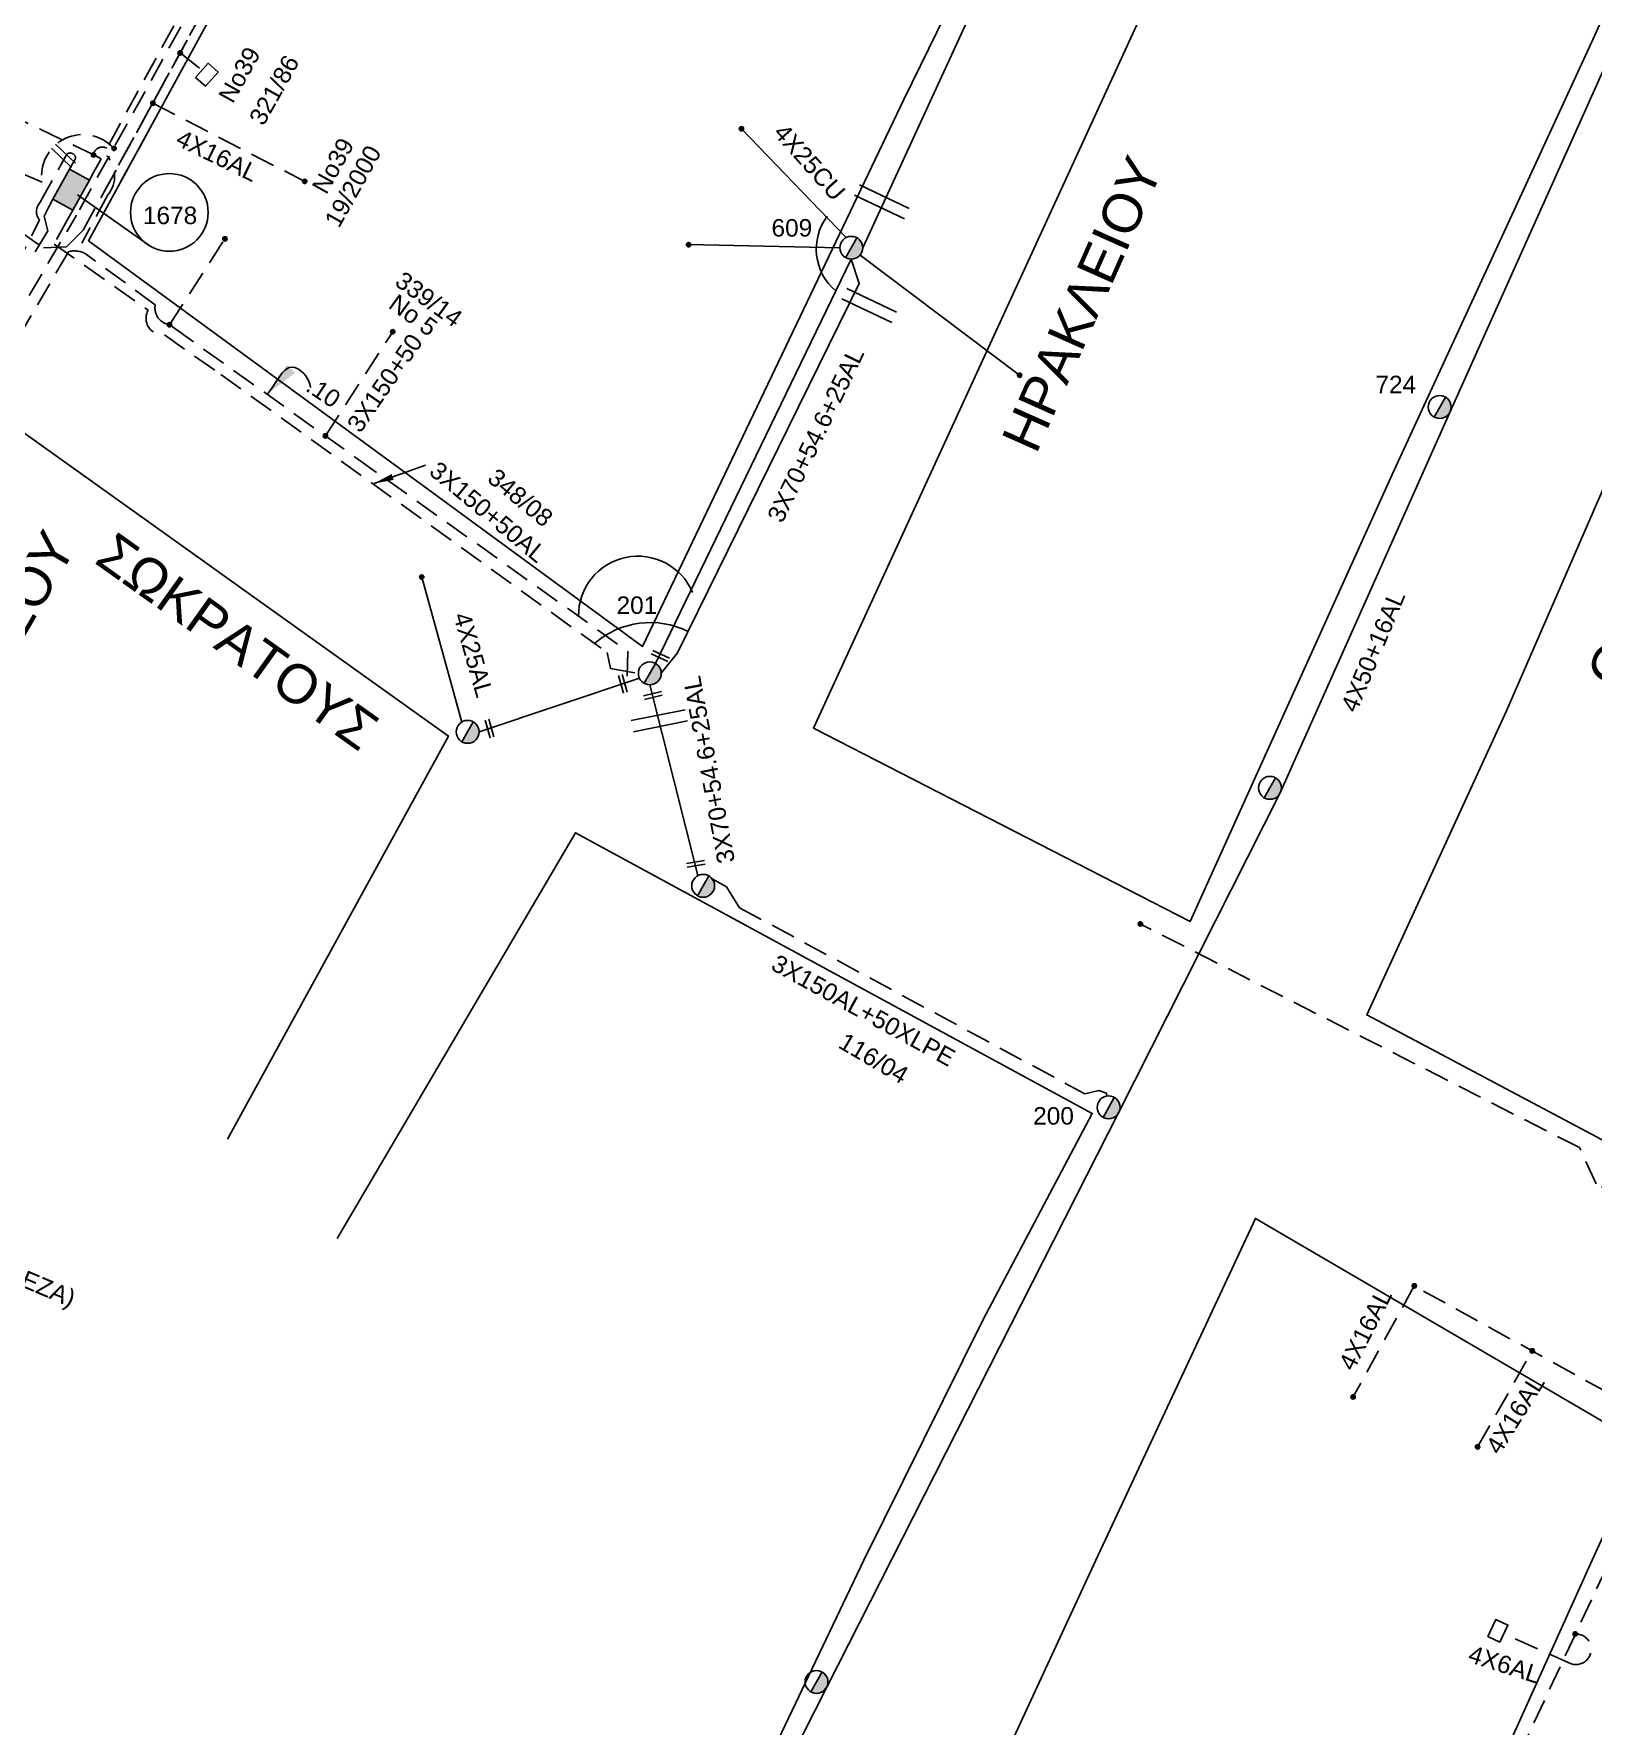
# Model space of a CAD drawing. Header units: millimetres. Extents: x 907 to 2022, y 699 to 1220.
# Drawn here: x 1595.5 to 1675.8, y 898.9 to 986.1 of the extents above; entities that cross this region are included whole.
import ezdxf

# ---------------------------------------------------------------- set-up
doc = ezdxf.new("R2010")
doc.units = ezdxf.units.MM
doc.linetypes.add('DASHED', pattern=[19.05, 12.7, -6.35])
for name, color, linetype in [('Link Box 4 Διευθύνσεων', 7, 'Continuous'), ('Άγνωστα', 7, 'Continuous'), ('Γέφυρες Εναέριου Δικτύου', 7, 'Continuous'), ('Γυμνά εναέρια ΧΤ (3Φ)   4x50AL', 7, 'Continuous'), ('Γυμνά εναέρια ΧΤ και ΦΟΠ (3Φ)   4x50+16AL', 7, 'Continuous'), ('Εναέρια παροχή ΧΤ 4x25', 7, 'SYN_LINE'), ('Επιγραφές - Σχήματα', 7, 'Continuous'), ('Επιτοίχιο Κουτί', 7, 'Continuous'), ('Καλώδια ΧΤ   3x150+50AL', 7, 'DASHED'), ('Καλώδια ΧΤ   3x150+50CU', 7, 'DASHED'), ('Καλώδια ΧΤ   3x150AL+50XLPE', 7, 'DASHED'), ('Καλώδια ΧΤ   4x25CU', 7, 'DASHED'), ('Μηχανική τομή', 7, 'Continuous'), ('Στύλος ΦΜ', 7, 'Continuous'), ('Στύλος ΦΜ @ 1', 7, 'Continuous'), ('Συνδέσεις', 7, 'Continuous'), ('Συνεστραμμένα ΧΤ   3x70+54.6+25 AL', 7, 'SYN_LINE'), ('Τομή', 7, 'Continuous'), ('Υπόβαθρο ΔΕΗ', 7, 'Continuous'), ('Υπόγεια Καλώδια Δικτύου ΧΤ   .10', 7, 'DASHED'), ('Υπόγεια Καλώδια Δικτύου ΧΤ   .15', 7, 'DASHED'), ('Υπόγεια καλώδια Παροχών ΧΤ   4x16AL', 7, 'DASHED'), ('Υπόγεια καλώδια Παροχών ΧΤ   4x6', 7, 'DASHED')]:
    doc.layers.add(name, color=color, linetype=linetype)
doc.styles.get("Standard").update_dxf_attribs({"font": 'arial.ttf'})
doc.linetypes.add('SYN_LINE', pattern='A,0.5,-0.0001,["/\\/\\/\\/",Standard,S=0.1,R=0,X=0,Y=-0.05],-0.25', length=0.7501)
doc.dimstyles.new('ISO-25', dxfattribs={"dimtxt": 2.5, "dimasz": 2.5, "dimexe": 1.25, "dimexo": 0.625, "dimtad": 1, "dimtxsty": 'Standard', "dimcen": 2.5, "dimadec": 0, "dimazin": 0, "dimtfac": 1, "dimtmove": 0, "dimatfit": 3, "dimfxl": 1, "dimarcsym": 0})
doc.dimstyles.get("Standard").update_dxf_attribs({"dimtxt": 0.18, "dimasz": 0.18, "dimexe": 0.18, "dimexo": 0.0625, "dimgap": 0.09, "dimtad": 0, "dimtih": 1, "dimtoh": 1, "dimdec": 4, "dimzin": 0, "dimdsep": 46, "dimtxsty": 'Standard', "dimcen": 0.09, "dimadec": 0, "dimazin": 0, "dimtfac": 1, "dimtdec": 4, "dimtofl": 0, "dimtmove": 0, "dimatfit": 3, "dimfxl": 1, "dimtolj": 1, "dimtzin": 0, "dimarcsym": 0})

# ---------------------------------------------------------------- blocks, each defined once
blk = doc.blocks.new('ΥΠΑΡΧΩΝ ΤΣΙΜΕΝΤΕΝΙΟΣ ΣΤΥΛΟΣ')
at = {"layer": 'Στύλος ΦΜ'}
blk.add_hatch(color=256, dxfattribs=at).paths.add_polyline_path([(-1.29, -2.28, 0.574793), (2.62, 0, 0.268822), (1.3, 2.27)])
blk.add_line((-1.29, -2.28), (1.3, 2.27), dxfattribs=at)
blk.add_circle((0, 0), 2.62, dxfattribs=at)
at = {"layer": 'Στύλος ΦΜ', "flags": 4}
for tag, p in [('ΑΡΙΘΜΟΣ', (-4.68, 8.05)), ('ΤΥΠΟΣ', (-4.91, 3.03))]:
    blk.add_attdef(tag, p, '', height=4, dxfattribs=at)
blk = doc.blocks.new('ΕΠΙΤΟΙΧΙΟ ΚΟΥΤΙ')
at = {"layer": 'Επιτοίχιο Κουτί', "ltscale": 40}
blk.add_lwpolyline([(-2.06, 1.35), (1.86, 1.35), (1.86, -1.39), (-2.06, -1.39)], close=True, dxfattribs=at)
blk = doc.blocks.new('_ΣΥΝΔΕΣΗ')
at = {"layer": 'Συνδέσεις', "linetype": 'SYN_LINE', "ltscale": 40}
blk.add_hatch(color=256, dxfattribs=at).paths.add_polyline_path([(0.5, -0.01, 1), (-0.5, -0.01, 1)])
at = {"layer": 'Συνδέσεις'}
blk.add_circle((0, -0.01), 0.5, dxfattribs=at)
blk = doc.blocks.new('ΤΟΜΗ')
at = {"layer": 'Τομή', "ltscale": 40}
for p, q in [((-5.68, 0), (5.68, 0)), ((5.68, -2.33), (-5.68, -2.33))]:
    blk.add_line(p, q, dxfattribs=at)
blk = doc.blocks.new('ΜΗΧΑΝΙΚΗ ΤΟΜΗ')
at = {"layer": 'Μηχανική τομή', "ltscale": 40}
for p, q in [((-1.89, 0.78), (1.89, 0.78)), ((1.89, 0), (-1.89, 0))]:
    blk.add_line(p, q, dxfattribs=at)
blk = doc.blocks.new('LINK BOX 4 ΑΝΑΧΩΡΗΣΕΩΝ')
at = {"layer": 'Link Box 4 Διευθύνσεων', "ltscale": 40}
blk.add_hatch(color=256, dxfattribs=at).paths.add_polyline_path([(-3.54, 0), (-3.54, -4.67), (3.54, -4.67), (3.54, 0)])
for p, q in [((-3.54, 0), (-5.33, 0)), ((5.33, 0), (3.54, 0)), ((-3.54, -4.67), (-5.33, -4.67)), ((5.33, -4.67), (3.54, -4.67))]:
    blk.add_line(p, q, dxfattribs=at)
blk.add_lwpolyline([(-3.54, -4.67), (-3.54, 0), (3.54, 0), (3.54, -4.67)], close=True, dxfattribs=at)

msp = doc.modelspace()

# ---------------------------------------------------------------- linework, layer by layer
at = {"layer": 'Άγνωστα', "color": 151, "linetype": 'DASHED', "ltscale": 0.1}
msp.add_lwpolyline([(1602.438, 971.11), (1605.295, 975.534)], dxfattribs=at)
at = {"layer": 'Γέφυρες Εναέριου Δικτύου', "color": 7, "linetype": 'Continuous'}
msp.add_arc((1638.593, 975.016), 2.833, 143.41031, 229.81871, dxfattribs=at)
at = {"layer": 'Γέφυρες Εναέριου Δικτύου'}
for centre, radius, start, end in [((1626.57, 956.13), 3.059, 22.95772, 180.6921), ((1627.208, 951.377), 4.392, 63.58836, 130.99024)]:
    msp.add_arc(centre, radius, start, end, dxfattribs=at)
at = {"layer": 'Γυμνά εναέρια ΧΤ (3Φ)   4x50AL', "color": 233, "ltscale": 0.1, "true_color": 0xd2798f}
msp.add_lwpolyline([(1625.678, 879.393), (1626.72, 881.07), (1628.774, 885.324), (1635.041, 898.46), (1636.296, 900.929), (1651.352, 930.541), (1659.64, 946.959), (1668.442, 966.712), (1685.5, 1004.754)], dxfattribs=at)
at = {"layer": 'Εναέρια παροχή ΧΤ 4x25', "color": 151, "ltscale": 10}
for points in [[(1617.5, 950.647), (1615.433, 958.117)], [(1626.65, 952.906), (1618.387, 950.139)]]:
    msp.add_lwpolyline(points, dxfattribs=at)
at = {"layer": 'Επιγραφές - Σχήματα', "linetype": 'Continuous'}
msp.add_circle((1602.433, 976.9), 2, dxfattribs=at)
at = {"layer": 'Καλώδια ΧΤ   3x150+50AL', "color": 5, "ltscale": 0.1}
msp.add_lwpolyline([(1619.199, 1011.261), (1617.745, 1012.141, -0.594946), (1615.412, 1011.939), (1612.579, 1006.758), (1612.719, 1004.898), (1599.213, 980.207, 0.520795), (1598.517, 979.872)], format="xyb", dxfattribs=at)
msp.add_lwpolyline([(1598.533, 978.949), (1598.928, 979.662), (1598.604, 979.83), (1589.116, 984.364)], dxfattribs=at)
at = {"layer": 'Καλώδια ΧΤ   3x150+50AL', "color": 156, "ltscale": 0.1}
msp.add_lwpolyline([(1599.269, 977.799), (1597.918, 975.324)], dxfattribs=at)
msp.add_arc((1598.05, 978.779), 1.564, 321.2102, 42.54738, dxfattribs=at)
at = {"layer": 'Καλώδια ΧΤ   3x150+50CU', "color": 1, "ltscale": 0.1}
msp.add_lwpolyline([(1599.559, 980.209, 0.745463), (1595.878, 978.457), (1585.069, 983.067), (1585.069, 983.067), (1585.069, 983.067), (1585.069, 983.067), (1585.069, 983.067), (1586.101, 985.019)], format="xyb", dxfattribs=at)
msp.add_lwpolyline([(1553.107, 927.085), (1557.218, 925.051), (1551.515, 914.23), (1561.343, 909.567), (1568.625, 923.67), (1574.207, 933.149), (1579.423, 942.713), (1585.446, 954.391), (1591.399, 966.213), (1591.25, 966.773), (1591.57, 967.349), (1592.319, 967.696), (1597.645, 976.755), (1597.645, 976.755)], dxfattribs=at)
at = {"layer": 'Καλώδια ΧΤ   3x150AL+50XLPE', "linetype": 'DASHED', "ltscale": 0.1}
msp.add_line((1601.445, 981.259), (1599.855, 978.349), dxfattribs=at)
at = {"layer": 'Καλώδια ΧΤ   3x150AL+50XLPE', "color": 1, "linetype": 'DASHED', "ltscale": 0.1}
msp.add_lwpolyline([(1613.401, 1007.312), (1613.099, 1006.759), (1613.184, 1004.798), (1597.645, 976.755), (1597.645, 976.755)], dxfattribs=at)
at = {"layer": 'Καλώδια ΧΤ   3x150AL+50XLPE', "color": 85, "linetype": 'DASHED', "ltscale": 0.1}
msp.add_lwpolyline([(1596.22, 977.184), (1595.98, 976.714), (1596.17, 975.953), (1595.46, 974.762)], dxfattribs=at)
msp.add_lwpolyline([(1597.241, 976.618), (1596.493, 975.269), (1601.34, 971.863, 0.605295), (1602.176, 970.592), (1605.093, 968.547), (1624.98, 954.221), (1625.151, 953.395), (1626.595, 953.155)], format="xyb", dxfattribs=at)
at = {"layer": 'Καλώδια ΧΤ   3x150AL+50XLPE', "color": 151, "ltscale": 0.1}
msp.add_lwpolyline([(1602.438, 971.11, -0.420259), (1601.704, 972.138), (1598.096, 974.781, 0.189601), (1597.229, 974.875), (1597.229, 974.875), (1597.229, 974.875), (1591.857, 965.646), (1575.876, 934.696), (1565.03, 915.807), (1561.534, 908.602), (1563.374, 907.474), (1563.358, 905.991)], format="xyb", dxfattribs=at)
for points in [[(1597.229, 974.875), (1597.229, 974.875)], [(1596.344, 974.077), (1596.344, 974.077), (1596.344, 974.077)]]:
    msp.add_lwpolyline(points, dxfattribs=at)
at = {"layer": 'Καλώδια ΧΤ   3x150AL+50XLPE', "color": 233, "ltscale": 0.1, "true_color": 0xd2798f}
msp.add_lwpolyline([(1630.396, 942.57), (1631.126, 942.147), (1631.802, 941.082), (1649.596, 931.49), (1650.312, 931.668), (1650.715, 931.534), (1650.723, 931.373)], dxfattribs=at)
at = {"layer": 'Καλώδια ΧΤ   4x25CU', "color": 151, "linetype": 'SYN_LINE', "ltscale": 10}
for points in [[(1637.297, 975.604), (1631.905, 981.211)], [(1636.973, 975.078), (1629.18, 975.239)], [(1638.015, 974.701), (1646.231, 968.511)]]:
    msp.add_lwpolyline(points, dxfattribs=at)
at = {"layer": 'Συνεστραμμένα ΧΤ   3x70+54.6+25 AL', "color": 1, "ltscale": 10}
msp.add_lwpolyline([(1638.151, 975.078), (1654.231, 1010.019), (1654.689, 1010.182), (1655.244, 1010.215), (1655.408, 1010.639), (1654.987, 1010.998)], dxfattribs=at)
at = {"layer": 'Συνεστραμμένα ΧΤ   3x70+54.6+25 AL', "color": 151, "ltscale": 10}
msp.add_lwpolyline([(1627.476, 953.666), (1637.562, 974.489)], dxfattribs=at)
at = {"layer": 'Συνεστραμμένα ΧΤ   3x70+54.6+25 AL', "color": 85, "ltscale": 10}
msp.add_lwpolyline([(1627.772, 953.155), (1628.618, 954.206), (1637.972, 973.232), (1637.562, 974.489)], dxfattribs=at)
at = {"layer": 'Συνεστραμμένα ΧΤ   3x70+54.6+25 AL', "color": 233, "ltscale": 10, "true_color": 0xd2798f}
msp.add_lwpolyline([(1627.183, 952.566), (1629.663, 942.732)], dxfattribs=at)
at = {"layer": 'Υπόβαθρο ΔΕΗ'}
for points in [[(1663.953, 1011.569), (1657.536, 998.055), (1635.623, 950.335), (1655.014, 940.368), (1665.42, 963.393), (1675.688, 985.646), (1684.523, 1005.113), (1674.465, 1011.569)], [(1693.171, 999.572), (1707.804, 990.865), (1705.087, 973.886), (1703.889, 966.046), (1697.642, 952.925), (1684.527, 924.727), (1664.113, 935.554), (1671.314, 951.228), (1678.098, 966.791), (1687.915, 987.792), (1693.171, 999.572)], [(1601.43, 975.17), (1597.699, 977.805)], [(1561.557, 907.474), (1573.973, 930.567), (1588.197, 957.482), (1593.04, 966.889), (1616.812, 949.92), (1605.428, 929.15)], [(1611.085, 924.031), (1623.364, 944.94), (1649.98, 930.486), (1644.352, 919.864), (1638.214, 907.474)], [(1650.159, 907.474), (1658.384, 925.076), (1678.423, 913.366), (1675.73, 907.474)]]:
    msp.add_lwpolyline(points, dxfattribs=at)
msp.add_lwpolyline([(1617.689, 1010.999), (1645.818, 994.05), (1640.269, 982.709), (1626.807, 954.545), (1615.497, 962.837), (1598.266, 975.438), (1604.624, 987.079), (1610.894, 998.559)], close=True, dxfattribs=at)
at = {"layer": 'Υπόβαθρο ΔΕΗ', "ltscale": 0.1}
for points in [[(1561.557, 907.474), (1625.344, 880.483), (1638.214, 907.474)], [(1650.159, 907.474), (1635.385, 875.585), (1656.797, 865.499), (1675.73, 907.474)]]:
    msp.add_lwpolyline(points, dxfattribs=at)
at = {"layer": 'Υπόγεια Καλώδια Δικτύου ΧΤ   .10', "color": 151, "ltscale": 0.1}
msp.add_line((1610.473, 965.385), (1613.941, 970.752), dxfattribs=at)
at = {"layer": 'Υπόγεια Καλώδια Δικτύου ΧΤ   .10', "color": 173, "ltscale": 0.1}
msp.add_lwpolyline([(1553.625, 927.353), (1557.89, 925.254), (1554.77, 919.332), (1552.662, 915.333), (1560.754, 911.645), (1565.384, 919.925), (1577.281, 940.828), (1587.523, 960.421), (1595.744, 976.505, -0.3765), (1595.783, 977.427), (1597.159, 979.909, -0.609174), (1597.604, 979.68), (1597.512, 979.514)], format="xyb", dxfattribs=at)
at = {"layer": 'Υπόγεια Καλώδια Δικτύου ΧΤ   .10', "color": 151, "ltscale": 0.1}
for points in [[(1602.345, 971.174), (1602.642, 970.969), (1612.076, 964.242)], [(1612.076, 964.242), (1626.053, 954.282), (1626.017, 952.694)]]:
    msp.add_lwpolyline(points, dxfattribs=at)
at = {"layer": 'Υπόγεια Καλώδια Δικτύου ΧΤ   .10', "color": 173, "ltscale": 0.1}
msp.add_lwpolyline([(1679.021, 925.25), (1675.942, 926.852), (1675.078, 928.722), (1652.456, 940.238)], dxfattribs=at)
at = {"layer": 'Υπόγεια Καλώδια Δικτύου ΧΤ   .15', "color": 62, "ltscale": 0.1}
for points in [[(1593.088, 977.082), (1595.946, 975.069), (1597.138, 975.13), (1597.991, 975.983), (1597.991, 975.983), (1597.991, 975.983), (1597.991, 975.983), (1614.142, 1005.509), (1614.2, 1006.34), (1614.425, 1006.752)], [(1599.078, 977.969), (1614.142, 1005.509)]]:
    msp.add_lwpolyline(points, dxfattribs=at)
at = {"layer": 'Υπόγεια Καλώδια Δικτύου ΧΤ   .15', "color": 85, "ltscale": 0.1}
msp.add_lwpolyline([(1671.116, 895.638), (1679.833, 914.277)], dxfattribs=at)
at = {"layer": 'Υπόγεια καλώδια Παροχών ΧΤ   4x16AL', "color": 62, "ltscale": 0.1}
for points in [[(1602.989, 985.12), (1604.11, 984.22)], [(1601.587, 982.528), (1609.404, 978.494)]]:
    msp.add_lwpolyline(points, dxfattribs=at)
at = {"layer": 'Υπόγεια καλώδια Παροχών ΧΤ   4x16AL', "color": 85, "ltscale": 0.1}
for points in [[(1666.564, 921.597), (1663.415, 915.876)], [(1679.833, 914.277), (1666.564, 921.597)], [(1669.824, 913.302), (1672.638, 918.247)]]:
    msp.add_lwpolyline(points, dxfattribs=at)
at = {"layer": 'Υπόγεια καλώδια Παροχών ΧΤ   4x6', "color": 85, "ltscale": 0.1}
msp.add_lwpolyline([(1674.655, 902.122), (1671.181, 903.681)], dxfattribs=at)
msp.add_arc((1674.887, 902.879), 0.791, 252.9879, 92.37671, dxfattribs=at)

# ---------------------------------------------------------------- block references
at = {"layer": 'Link Box 4 Διευθύνσεων', "xscale": 0.250000000000058, "yscale": 0.250000000000058, "zscale": 0.250000000000058, "rotation": 61}
msp.add_blockref('LINK BOX 4 ΑΝΑΧΩΡΗΣΕΩΝ', (1596.866, 978.349), dxfattribs=at)
at = {"layer": 'Επιτοίχιο Κουτί'}
for p, xscale, yscale, zscale, rotation in [((1604.377, 984.011), 0.2499999999999974, 0.2499999999999974, 0.2499999999999974, 48.37272849233481), ((1670.878, 903.853), 0.25, 0.25, 0.25, 64.64173706351065)]:
    msp.add_blockref('ΕΠΙΤΟΙΧΙΟ ΚΟΥΤΙ', p, dxfattribs=dict(at, xscale=xscale, yscale=yscale, zscale=zscale, rotation=rotation))
at = {"layer": 'Μηχανική τομή'}
for p, xscale, yscale, zscale, rotation in [((1627.687, 953.955), 0.250000000000009, 0.250000000000009, 0.250000000000009, 335.353860477955), ((1625.699, 952.588), 0.2500000000000256, 0.2500000000000256, 0.2500000000000256, 285.8946389981521), ((1627.368, 951.915), 0.25000000000001, 0.25000000000001, 0.25000000000001, 14.08771458910551), ((1618.826, 950.286), 0.2500000000000256, 0.2500000000000256, 0.2500000000000256, 285.8946389981521), ((1629.57, 943.248), 0.2500000000000078, 0.2500000000000078, 0.2500000000000078, 9.742878337022304)]:
    msp.add_blockref('ΜΗΧΑΝΙΚΗ ΤΟΜΗ', p, dxfattribs=dict(at, xscale=xscale, yscale=yscale, zscale=zscale, rotation=rotation))
at = {"layer": 'Στύλος ΦΜ @ 1', "ltscale": 40}
ref = msp.add_blockref('ΥΠΑΡΧΩΝ ΤΣΙΜΕΝΤΕΝΙΟΣ ΣΤΥΛΟΣ', (1637.562, 975.078), dxfattribs=dict(at, xscale=0.2249999999999091, yscale=0.2249999999999091, zscale=0.2249999999999091))
ref.add_attrib('ΤΥΠΟΣ', '609', (1633.453, 975.657), dxfattribs={"layer": 'Στύλος ΦΜ', "height": 0.9, "flags": 4})
ref = msp.add_blockref('ΥΠΑΡΧΩΝ ΤΣΙΜΕΝΤΕΝΙΟΣ ΣΤΥΛΟΣ', (1667.875, 966.873), dxfattribs=dict(at, xscale=0.2249999999999091, yscale=0.2249999999999091, zscale=0.2249999999999091))
ref.add_attrib('ΤΥΠΟΣ', '724', (1664.564, 967.586), dxfattribs={"layer": 'Στύλος ΦΜ', "height": 0.9, "flags": 4})
ref = msp.add_blockref('ΥΠΑΡΧΩΝ ΤΣΙΜΕΝΤΕΝΙΟΣ ΣΤΥΛΟΣ', (1627.183, 953.155), dxfattribs=dict(at, xscale=0.2249999999999091, yscale=0.2249999999999091, zscale=0.2249999999999091))
ref.add_attrib('ΤΥΠΟΣ', '201', (1625.47, 956.216), dxfattribs={"layer": 'Στύλος ΦΜ', "height": 0.9, "flags": 4})
at = {"layer": 'Στύλος ΦΜ @ 1', "ltscale": 40, "xscale": 0.2249999999999091, "yscale": 0.2249999999999091, "zscale": 0.2249999999999091}
for p in [(1617.798, 950.139), (1659.131, 947.255), (1629.932, 942.208), (1635.771, 901.196)]:
    msp.add_blockref('ΥΠΑΡΧΩΝ ΤΣΙΜΕΝΤΕΝΙΟΣ ΣΤΥΛΟΣ', p, dxfattribs=at)
at = {"layer": 'Στύλος ΦΜ @ 1', "ltscale": 40}
ref = msp.add_blockref('ΥΠΑΡΧΩΝ ΤΣΙΜΕΝΤΕΝΙΟΣ ΣΤΥΛΟΣ', (1650.82, 930.792), dxfattribs=dict(at, xscale=0.2249999999999091, yscale=0.2249999999999091, zscale=0.2249999999999091))
ref.add_attrib('ΤΥΠΟΣ', '200', (1646.932, 929.907), dxfattribs={"layer": 'Στύλος ΦΜ', "height": 0.9, "flags": 4})
at = {"layer": 'Συνδέσεις'}
for p, xscale, yscale, zscale in [((1602.989, 985.12), 0.225, 0.225, 0.225), ((1601.587, 982.528), 0.225, 0.225, 0.225), ((1631.905, 981.211), 0.225, 0.225, 0.225), ((1598.527, 979.865), 0.2249999999999996, 0.2249999999999996, 0.2249999999999996), ((1599.584, 980.199), 0.2249999999999996, 0.2249999999999996, 0.2249999999999996), ((1609.406, 978.5), 0.225, 0.225, 0.225), ((1605.297, 975.54), 0.225, 0.225, 0.225), ((1629.18, 975.239), 0.225, 0.225, 0.225), ((1602.44, 971.116), 0.225, 0.225, 0.225), ((1613.943, 970.757), 0.225, 0.225, 0.225), ((1646.231, 968.511), 0.225, 0.225, 0.225), ((1610.474, 965.39), 0.225, 0.225, 0.225), ((1615.433, 958.117), 0.225, 0.225, 0.225), ((1652.457, 940.244), 0.225, 0.225, 0.225), ((1666.566, 921.603), 0.225, 0.225, 0.225), ((1672.64, 918.252), 0.225, 0.225, 0.225), ((1663.416, 915.881), 0.225, 0.225, 0.225), ((1669.826, 913.307), 0.225, 0.225, 0.225), ((1674.855, 903.672), 0.2249999999999091, 0.2249999999999091, 0.2249999999999091)]:
    msp.add_blockref('_ΣΥΝΔΕΣΗ', p, dxfattribs=dict(at, xscale=xscale, yscale=yscale, zscale=zscale))
at = {"layer": 'Τομή'}
for p, xscale, yscale, zscale, rotation in [((1597.083, 979.921), 0.1249999999999437, 0.1249999999999437, 0.1249999999999437, 316.2932754692436), ((1639.269, 977.706), 0.2500000000000187, 0.2500000000000187, 0.2500000000000187, 334.6144086903718), ((1638.612, 972.363), 0.2500000000000187, 0.2500000000000187, 0.2500000000000187, 334.6144086903718), ((1627.617, 950.996), 0.2500000000000011, 0.2500000000000011, 0.2500000000000011, 11.29892501837837)]:
    msp.add_blockref('ΤΟΜΗ', p, dxfattribs=dict(at, xscale=xscale, yscale=yscale, zscale=zscale, rotation=rotation))

# ---------------------------------------------------------------- texts
at = {"layer": 'Γυμνά εναέρια ΧΤ και ΦΟΠ (3Φ)   4x50+16AL', "color": 7, "ltscale": 0.2, "insert": (1662.75, 951.421), "char_height": 0.9, "width": 15, "attachment_point": 1, "rotation": 67.35979}
msp.add_mtext('4X50+16AL', dxfattribs=at)
at = {"layer": 'Εναέρια παροχή ΧΤ 4x25', "color": 7, "ltscale": 20, "insert": (1617.918, 956.383), "char_height": 0.9, "width": 15, "attachment_point": 1, "rotation": 285.83461}
msp.add_mtext('4X25AL', dxfattribs=at)
at = {"layer": 'Επιγραφές - Σχήματα', "char_height": 0.9, "width": 15, "attachment_point": 1}
for s, insert, rotation in [('No39', (1604.914, 982.9), 60.77811), ('321/86', (1606.497, 981.75), 60.77811), ('No39', (1609.735, 978.214), 60.77811), ('19/2000', (1610.383, 976.488), 60.77811), ('339/14', (1614.514, 973.923), 324), ('No 5', (1614.189, 972.75), 324), ('348/08', (1619.328, 963.783), 320.36029), ('116/04', (1637.285, 934.684), 329.65818)]:
    msp.add_mtext(s, dxfattribs=dict(at, insert=insert, rotation=rotation))
at = {"layer": 'Επιγραφές - Σχήματα', "linetype": 'Continuous', "width": 28.66591, "attachment_point": 1}
for s, insert, char_height, rotation in [('ΗΡΑΚΛΕΙΟΥ', (1645.258, 965.21), 2, 66.03623), ('ΘΟΥΚΙΔΙΔΟΥ', (1675.392, 953.043), 2, 66.03623), ('Γ. ΠΑΠΑΝΔΡΕΟΥ', (1584.635, 941.249), 2, 59.7832), ('ΣΩΚΡΑΤΟΥΣ', (1599.665, 960.514), 2, 324.47997), ('(IONIKH TΡΑΠΕΖΑ)', (1587.28, 925.719), 0.9, 337.05942)]:
    msp.add_mtext(s, dxfattribs=dict(at, insert=insert, char_height=char_height, rotation=rotation))
at = {"layer": 'Επιγραφές - Σχήματα', "insert": (1601.071, 977.196), "char_height": 0.9, "width": 15, "attachment_point": 1}
msp.add_mtext('1678', dxfattribs=at)
at = {"layer": 'Καλώδια ΧΤ   3x150+50AL', "color": 7, "ltscale": 0.2, "char_height": 0.9, "width": 15, "attachment_point": 1}
for s, insert, rotation in [('3X150+50', (1611.527, 965.993), 55.48425), ('3X150+50AL', (1616.328, 964.143), 320.36029)]:
    msp.add_mtext(s, dxfattribs=dict(at, insert=insert, rotation=rotation))
at = {"layer": 'Καλώδια ΧΤ   3x150AL+50XLPE', "color": 7, "ltscale": 0.2, "insert": (1638.184, 935.786), "char_height": 0.9, "width": 15, "attachment_point": 5, "rotation": 331.23754}
msp.add_mtext('3X150AL+50XLPE', dxfattribs=at)
at = {"layer": 'Καλώδια ΧΤ   4x25CU', "color": 7, "ltscale": 0.2, "insert": (1634.173, 981.564), "char_height": 0.9, "width": 15, "attachment_point": 1, "rotation": 311.66207}
msp.add_mtext('4X25CU', dxfattribs=at)
at = {"layer": 'Συνεστραμμένα ΧΤ   3x70+54.6+25 AL', "color": 7, "ltscale": 20, "char_height": 0.9, "width": 15, "attachment_point": 1}
for insert, rotation in [((1633.195, 961.232), 64.24386), ((1630.691, 943.293), 100.63931)]:
    msp.add_mtext('3X70+54.6+25AL', dxfattribs=dict(at, insert=insert, rotation=rotation))
at = {"layer": 'Υπόγεια Καλώδια Δικτύου ΧΤ   .10', "color": 7, "ltscale": 0.2, "insert": (1609.894, 968.496), "char_height": 0.9, "width": 15, "attachment_point": 1, "rotation": 326.33641}
msp.add_mtext('.10', dxfattribs=at)
at = {"layer": 'Υπόγεια καλώδια Παροχών ΧΤ   4x16AL', "color": 7, "ltscale": 0.2, "char_height": 0.9, "width": 15, "attachment_point": 1}
for insert, rotation in [((1603.089, 981.213), 334.04815), ((1662.625, 917.568), 63.02469), ((1670.195, 913.322), 57.96888)]:
    msp.add_mtext('4X16AL', dxfattribs=dict(at, insert=insert, rotation=rotation))
at = {"layer": 'Υπόγεια καλώδια Παροχών ΧΤ   4x6', "color": 7, "insert": (1669.55, 903.107), "char_height": 0.9, "width": 84.18588, "attachment_point": 1, "rotation": 342.26427}
msp.add_mtext('4X6AL', dxfattribs=at)

# ---------------------------------------------------------------- leaders
at = {"layer": 'Επιγραφές - Σχήματα', "path_type": 1}
msp.add_leader([(1607.471, 967.525), (1608.784, 968.932), (1609.597, 968.243), (1609.718, 967.877)], dimstyle='Standard', override={"dimasz": 1.8, "dimgap": 0.09, "dimtad": 0}, dxfattribs=at)
at = {"layer": 'Επιγραφές - Σχήματα', "ltscale": 40}
msp.add_leader([(1612.992, 962.941), (1615.636, 963.872)], dimstyle='ISO-25', override={"dimasz": 1, "dimtad": 0}, dxfattribs=at)

doc.saveas('drawing.dxf')
